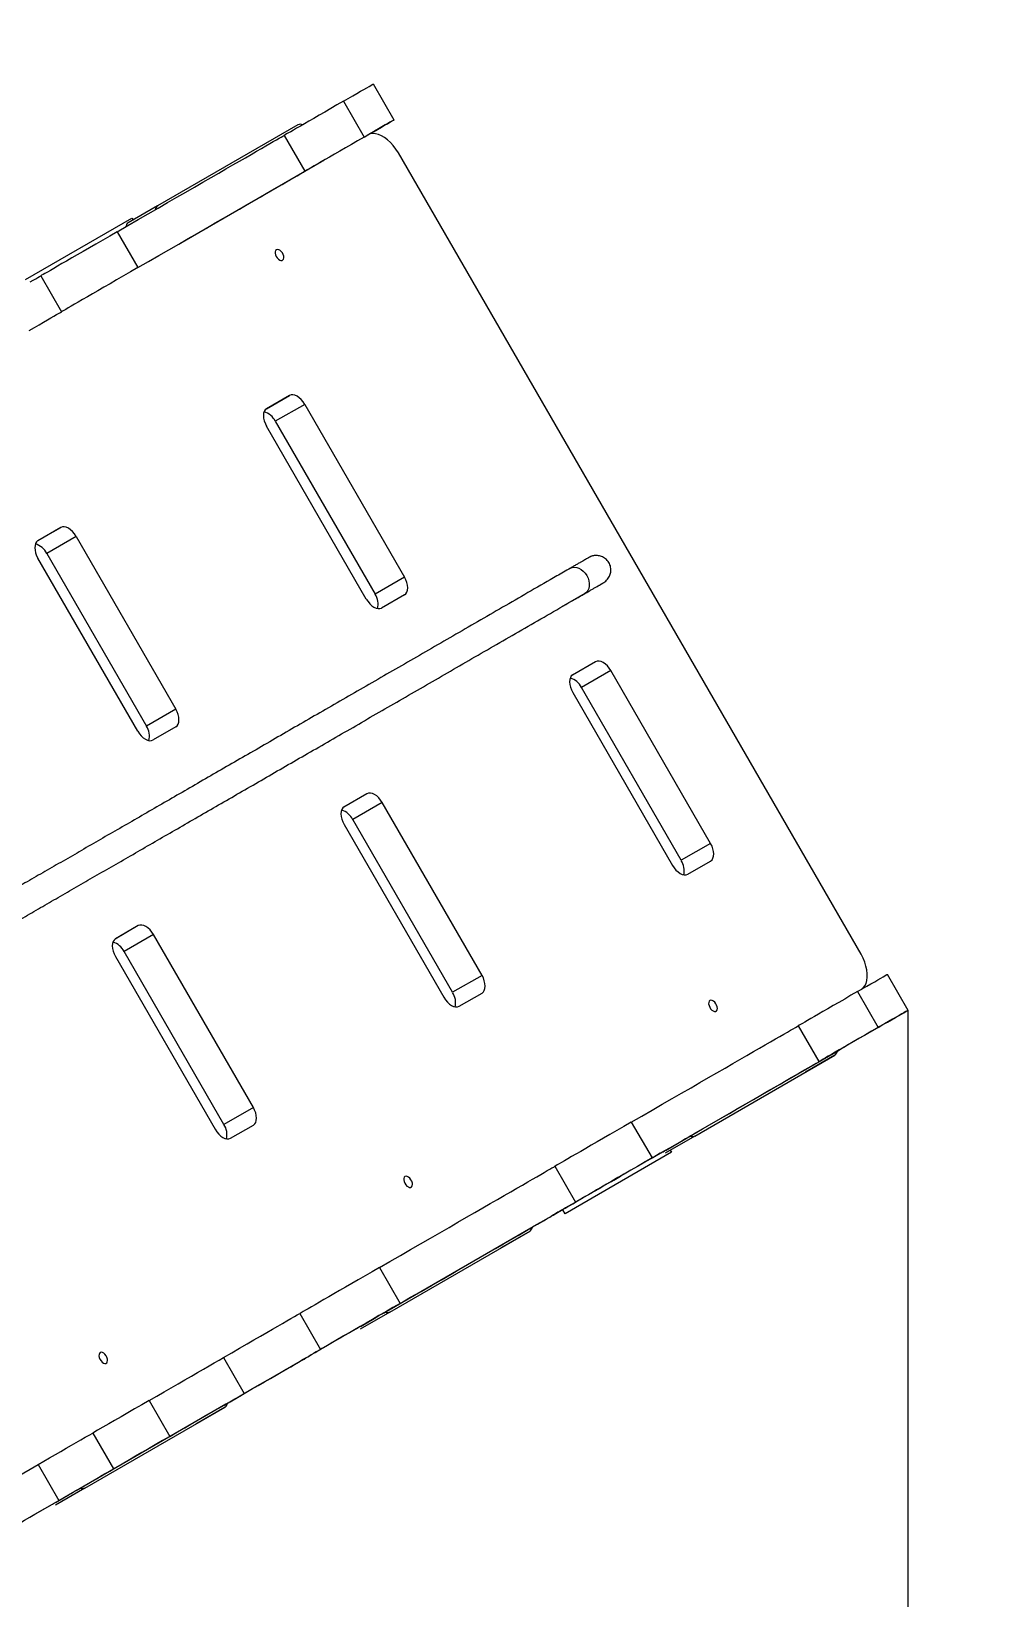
# Model space of a CAD drawing. Header units: millimetres. Extents: x -6089 to 4469, y -5168 to 4598.
# Drawn here: x 1966 to 2588, y -1510 to -489 of the extents above; entities that cross this region are included whole.
import ezdxf

# ---------------------------------------------------------------- set-up
doc = ezdxf.new("R2010")
doc.units = ezdxf.units.MM
doc.layers.add('DIKOM_РАЗМЕР_ЗОНА', color=7, linetype='Continuous')
doc.layers.add('DIKOM_РАЗМЕР_ОБЪЕКТА', color=7, linetype='Continuous')
doc.styles.add('style1', font='arial.ttf', dxfattribs={"width": 0.8})
doc.dimstyles.new('1-50', dxfattribs={"dimtxt": 300, "dimasz": 200, "dimexe": 100, "dimexo": 0, "dimgap": 100, "dimtad": 1, "dimdec": 0, "dimtxsty": 'style1', "dimcen": 0, "dimclrd": 7, "dimclre": 7, "dimadec": 1, "dimazin": 2, "dimtfac": 1, "dimtdec": 0, "dimtmove": 1, "dimatfit": 3, "dimfxl": 0, "dimlwd": 25, "dimlwe": 18, "dimarcsym": 0})

# ---------------------------------------------------------------- blocks, each defined once
blk = doc.blocks.new('*D15')
at = {"layer": 'Defpoints', "color": 0, "transparency": 16777216}
for p in [(-2705.3, 275), (2537.3, -1127), (2537.3, -3223.6)]:
    blk.add_point(p, dxfattribs=at)
at = {"layer": 'DIKOM_РАЗМЕР_ОБЪЕКТА', "color": 7, "lineweight": 18, "transparency": 16777216}
for p, q in [((-2705.3, 275), (-2705.3, -3323.6)), ((2537.3, -1127), (2537.3, -3323.6))]:
    blk.add_line(p, q, dxfattribs=at)
at = {"layer": 'DIKOM_РАЗМЕР_ОБЪЕКТА', "color": 7, "lineweight": 25, "transparency": 16777216}
blk.add_line((-2505.3, -3223.6), (2337.3, -3223.6), dxfattribs=at)
at = {"layer": 'DIKOM_РАЗМЕР_ОБЪЕКТА', "color": 7, "transparency": 16777216}
for points in [[(-2505.3, -3190.3), (-2505.3, -3257), (-2705.3, -3223.6)], [(2337.3, -3190.3), (2337.3, -3257), (2537.3, -3223.6)]]:
    blk.add_solid(points, dxfattribs=at)
at = {"layer": 'DIKOM_РАЗМЕР_ОБЪЕКТА', "color": 0, "transparency": 16777216, "insert": (-84, -2970.3), "char_height": 300, "attachment_point": 5, "style": 'style1'}
blk.add_mtext('5300', dxfattribs=at)
blk = doc.blocks.new('*D14')
at = {"layer": 'Defpoints', "color": 0, "transparency": 16777216}
for p in [(-4705.3, 3.5), (4469.2, -1748.6), (4469.2, -5067.5)]:
    blk.add_point(p, dxfattribs=at)
at = {"layer": 'DIKOM_РАЗМЕР_ЗОНА', "color": 7, "lineweight": 18, "transparency": 16777216}
for p, q in [((-4705.3, 3.5), (-4705.3, -5167.5)), ((4469.2, -1748.6), (4469.2, -5167.5))]:
    blk.add_line(p, q, dxfattribs=at)
at = {"layer": 'DIKOM_РАЗМЕР_ЗОНА', "color": 7, "lineweight": 25, "transparency": 16777216}
blk.add_line((-4505.3, -5067.5), (4269.2, -5067.5), dxfattribs=at)
at = {"layer": 'DIKOM_РАЗМЕР_ЗОНА', "color": 7, "transparency": 16777216}
for points in [[(-4505.3, -5034.2), (-4505.3, -5100.8), (-4705.3, -5067.5)], [(4269.2, -5034.2), (4269.2, -5100.8), (4469.2, -5067.5)]]:
    blk.add_solid(points, dxfattribs=at)
at = {"layer": 'DIKOM_РАЗМЕР_ЗОНА', "color": 0, "transparency": 16777216, "insert": (-118.1, -4814.3), "char_height": 300, "attachment_point": 5, "style": 'style1'}
blk.add_mtext('9200', dxfattribs=at)

msp = doc.modelspace()

# ---------------------------------------------------------------- linework, layer by layer
at = {"color": 7, "linetype": 'Continuous', "lineweight": 15}
for p, q in [((2188.8, -523.3), (2202.3, -546.7)), ((2169.4, -534.5), (2182.9, -557.9)), ((2139.7, -549.9), (2048.3, -602.7)), ((2202.3, -546.7), (2202.3, -546.7)), ((2130.8, -556.8), (2144.3, -580.2)), ((2506.7, -1090.4), (2205.2, -568.1)), ((2062.8, -627.2), (2155.2, -573.9)), ((1962.3, -650.7), (2031.6, -610.7)), ((2048.3, -602.7), (2029.1, -613.8)), ((2031.6, -610.7), (2032.3, -611.9)), ((2022, -619.6), (2035.5, -643)), ((1972.1, -648.4), (1985.6, -671.8)), ((2119.3, -734.9), (2134.2, -726.3)), ((2144.2, -732.1), (2125, -743.1)), ((2144.2, -732.1), (2209.2, -844.7)), ((2125, -743.1), (2190, -855.7)), ((2184.3, -859), (2119.3, -746.4)), ((1970.3, -820.9), (1985.2, -812.3)), ((1995.2, -818.1), (1976, -829.2)), ((1995.2, -818.1), (2060.2, -930.7)), ((2035.3, -945), (1970.3, -832.4)), ((1976, -829.2), (2041, -941.7)), ((2209.2, -844.7), (2190, -855.7)), ((2209.2, -856.2), (2194.3, -864.8)), ((2311.6, -864.1), (2328.5, -854.3)), ((2333.7, -899.8), (2318.8, -908.4)), ((2343.7, -905.6), (2324.5, -916.6)), ((2408.7, -1018.2), (2343.7, -905.6)), ((2389.5, -1029.2), (2324.5, -916.6)), ((2318.9, -919.9), (2383.9, -1032.5)), ((2060.2, -930.7), (2041, -941.7)), ((2060.2, -942.2), (2045.3, -950.8)), ((2184.7, -985.8), (2169.8, -994.4)), ((2194.7, -991.6), (2175.5, -1002.7)), ((2259.7, -1104.2), (2194.7, -991.6)), ((2169.8, -1005.9), (2234.8, -1118.5)), ((2240.5, -1115.2), (2175.5, -1002.7)), ((2408.7, -1018.2), (2389.5, -1029.2)), ((2393.8, -1038.3), (2408.7, -1029.7)), ((2035.7, -1071.8), (2020.8, -1080.4)), ((2045.7, -1077.6), (2026.5, -1088.7)), ((2110.7, -1190.2), (2045.7, -1077.6)), ((2020.8, -1092), (2085.8, -1204.5)), ((2091.5, -1201.3), (2026.5, -1088.7)), ((2259.7, -1104.2), (2240.5, -1115.2)), ((2523.8, -1103.5), (2537.3, -1126.9)), ((2244.8, -1124.3), (2259.7, -1115.7)), ((2504.4, -1114.8), (2517.9, -1138.1)), ((2537.3, -1126.9), (2537.3, -1126.9)), ((2465.8, -1137), (2479.3, -1160.4)), ((2491.3, -1153.5), (2494, -1151.9)), ((2397.8, -1207.5), (2490.2, -1154.2)), ((2398.3, -1208.9), (2489.7, -1156.2)), ((2489.7, -1156.2), (2470.5, -1167.2)), ((2110.7, -1190.2), (2091.5, -1201.3)), ((2095.8, -1210.3), (2110.7, -1201.7)), ((2357, -1199.8), (2370.5, -1223.2)), ((2398.3, -1208.9), (2379.1, -1220)), ((2379.6, -1218), (2388.1, -1213.1)), ((2383.1, -1219.5), (2313.8, -1259.5)), ((2383.1, -1219.5), (2313.8, -1259.5)), ((2382.3, -1218.2), (2383.1, -1219.5)), ((2383.1, -1219.5), (2383.1, -1219.5)), ((2307.1, -1228.6), (2320.6, -1252)), ((2313.8, -1259.5), (2312.3, -1256.9)), ((2313.8, -1259.5), (2312.3, -1256.9)), ((2313.8, -1259.5), (2313.8, -1259.5)), ((2199.1, -1322.2), (2291.5, -1268.8)), ((2199.6, -1323.6), (2291, -1270.9)), ((2291, -1270.9), (2271.8, -1281.9)), ((2192.8, -1294.6), (2206.3, -1318)), ((2141, -1324.5), (2154.5, -1347.9)), ((2199.6, -1323.6), (2180.4, -1334.7)), ((2180.9, -1332.7), (2189.4, -1327.7)), ((2091.2, -1353.2), (2104.7, -1376.6)), ((2000.4, -1436.9), (2092.8, -1383.5)), ((2000.9, -1438.3), (2092.3, -1385.5)), ((2042.8, -1381.2), (2056.3, -1404.6)), ((2092.3, -1385.5), (2073.1, -1396.6)), ((2006, -1402.5), (2019.5, -1425.8)), ((1934.9, -1443.5), (1970.4, -1423)), ((1970.4, -1423), (1983.9, -1446.4)), ((2000.9, -1438.3), (1981.7, -1449.4)), ((1948.4, -1466.8), (1983.9, -1446.4)), ((1982.2, -1447.4), (1990.7, -1442.4))]:
    msp.add_line(p, q, dxfattribs=at)
at = {"color": 8, "linetype": 'Continuous', "lineweight": 15}
for p, q in [((2134.2, -726.3), (2119.2, -735)), ((1985.2, -812.3), (1970.2, -821)), ((2333.7, -899.8), (2318.7, -908.5)), ((2184.7, -985.8), (2169.7, -994.5)), ((2035.7, -1071.8), (2020.7, -1080.5))]:
    msp.add_line(p, q, dxfattribs=at)
at = {"color": 7, "linetype": 'Continuous', "lineweight": 15, "flags": 128}
for points in [[(2169.4, -534.5), (2172.5, -532.7), (2175.5, -531), (2178.1, -529.5), (2180.6, -528.1), (2182.7, -526.8), (2184.6, -525.8), (2186.1, -524.9), (2187.3, -524.2), (2188.1, -523.7), (2188.7, -523.4), (2188.8, -523.3)], [(2169.4, -534.5), (2165.1, -537), (2161.1, -539.3), (2157.2, -541.6), (2153.5, -543.7), (2150.1, -545.7), (2146.9, -547.5), (2144, -549.2), (2141.3, -550.7), (2138.9, -552.1), (2136.8, -553.3), (2135, -554.4), (2133.5, -555.2), (2132.3, -555.9), (2131.4, -556.5), (2130.8, -556.8)], [(2182.9, -557.9), (2186, -556.1), (2189, -554.4), (2191.6, -552.9), (2194.1, -551.5), (2196.2, -550.2), (2198.1, -549.2), (2199.6, -548.3), (2200.8, -547.6), (2201.6, -547.1), (2202.2, -546.8), (2202.3, -546.7)], [(2202.3, -546.7), (2202.2, -546.8), (2201.7, -547.1), (2200.9, -547.5), (2199.7, -548.2), (2198.3, -549), (2196.5, -550), (2194.5, -551.2), (2192.2, -552.5), (2189.7, -554), (2186.9, -555.6), (2185.3, -556.5)], [(2022, -619.6), (2028.9, -615.6), (2035.6, -611.7), (2042.2, -607.9), (2048.6, -604.2), (2054.8, -600.6), (2060.9, -597.1), (2066.7, -593.8), (2072.4, -590.5), (2077.8, -587.4), (2083.1, -584.3), (2088.1, -581.5), (2092.8, -578.7), (2097.3, -576.1), (2101.6, -573.7), (2105.6, -571.4), (2109.3, -569.2), (2112.7, -567.2), (2115.9, -565.4), (2118.8, -563.7), (2121.4, -562.2), (2123.7, -560.9), (2125.7, -559.7), (2127.5, -558.7), (2128.9, -557.9), (2130, -557.3), (2130.8, -556.8)], [(2182.9, -557.9), (2178.6, -560.4), (2174.6, -562.7), (2170.7, -565), (2167, -567.1), (2163.6, -569), (2160.4, -570.9), (2157.5, -572.6), (2154.8, -574.1), (2152.4, -575.5), (2150.3, -576.7), (2148.5, -577.7), (2147, -578.6), (2145.8, -579.3), (2144.9, -579.8), (2144.3, -580.2)], [(2205.2, -568.1), (2203.6, -565.7), (2201.9, -563.5), (2200.1, -561.5), (2198.2, -559.7), (2196.2, -558.2), (2194.2, -557), (2192.2, -556.2), (2190.3, -555.7), (2188.4, -555.6), (2186.7, -555.9), (2185.2, -556.6)], [(2035.5, -643), (2042.4, -639), (2049.1, -635.1), (2055.7, -631.3), (2062.1, -627.6), (2068.3, -624), (2074.4, -620.5), (2080.2, -617.2), (2085.9, -613.9), (2091.3, -610.7), (2096.6, -607.7), (2101.6, -604.9), (2106.3, -602.1), (2110.8, -599.5), (2115.1, -597.1), (2119.1, -594.7), (2122.8, -592.6), (2126.2, -590.6), (2129.4, -588.8), (2132.3, -587.1), (2134.9, -585.6), (2137.2, -584.3), (2139.2, -583.1), (2141, -582.1), (2142.4, -581.3), (2143.5, -580.7), (2144.3, -580.2)], [(2155.2, -573.9), (2155.8, -573.5), (2156.2, -573.3), (2156.4, -573.2), (2156.4, -573.2)], [(2022, -619.6), (2017.2, -622.4), (2012.6, -625), (2008.1, -627.6), (2003.8, -630.1), (1999.8, -632.4), (1995.9, -634.6), (1992.3, -636.7), (1989, -638.7), (1985.9, -640.4), (1983.1, -642), (1980.6, -643.5), (1978.4, -644.8), (1976.5, -645.9), (1974.9, -646.8), (1973.7, -647.5), (1972.7, -648), (1972.1, -648.4)], [(2125.7, -631.3), (2125.2, -631.8), (2125, -632.6), (2124.9, -633.5), (2125.2, -634.6), (2125.6, -635.7), (2126.2, -636.7), (2127, -637.5), (2127.9, -638.1), (2128.7, -638.4), (2129.4, -638.4), (2130, -638), (2130.4, -637.4), (2130.6, -636.5), (2130.5, -635.5), (2130.1, -634.4), (2129.6, -633.4), (2128.9, -632.4), (2128, -631.7), (2127.2, -631.3), (2126.4, -631.1), (2125.7, -631.3)], [(2035.5, -643), (2030.7, -645.7), (2026.1, -648.4), (2021.6, -651), (2017.3, -653.5), (2013.3, -655.8), (2009.4, -658), (2005.8, -660.1), (2002.5, -662), (1999.4, -663.8), (1996.6, -665.4), (1994.1, -666.9), (1991.9, -668.1), (1990, -669.2), (1988.4, -670.2), (1987.2, -670.9), (1986.2, -671.4), (1985.6, -671.8)], [(1965.3, -652.3), (1967.2, -651.2), (1968.9, -650.2), (1970.3, -649.4), (1971.4, -648.8), (1972.1, -648.4)], [(1964.6, -683.9), (1968, -682), (1971.1, -680.2), (1973.9, -678.5), (1976.5, -677), (1978.8, -675.7), (1980.7, -674.6), (1982.4, -673.6), (1983.8, -672.8), (1984.9, -672.2), (1985.6, -671.8)], [(2119.3, -734.9), (2118.4, -735.6), (2117.8, -736.7), (2117.4, -737.9), (2117.3, -739.5), (2117.4, -741.1), (2117.8, -742.9), (2118.5, -744.7), (2119.3, -746.4)], [(2144.2, -732.1), (2143.1, -730.5), (2141.9, -729), (2140.6, -727.8), (2139.2, -726.8), (2137.8, -726.2), (2136.5, -725.9), (2135.3, -725.9), (2134.2, -726.3)], [(1995.2, -818.1), (1994.1, -816.5), (1992.9, -815), (1991.5, -813.8), (1990.2, -812.8), (1988.8, -812.2), (1987.5, -811.9), (1986.3, -811.9), (1985.2, -812.3)], [(1970.3, -820.9), (1969.4, -821.6), (1968.8, -822.7), (1968.4, -824), (1968.2, -825.5), (1968.4, -827.1), (1968.8, -828.9), (1969.4, -830.7), (1970.3, -832.4)], [(2209.2, -856.2), (2210.1, -855.5), (2210.7, -854.4), (2211.1, -853.1), (2211.3, -851.6), (2211.1, -850), (2210.7, -848.2), (2210.1, -846.4), (2209.2, -844.7)], [(2184.3, -859), (2185.4, -860.6), (2186.6, -862.1), (2188, -863.3), (2189.3, -864.3), (2190.7, -864.9), (2192, -865.2), (2193.2, -865.2), (2194.3, -864.8)], [(2318.8, -908.4), (2317.9, -909.1), (2317.3, -910.2), (2316.9, -911.4), (2316.8, -913), (2316.9, -914.6), (2317.3, -916.4), (2318, -918.2), (2318.9, -919.9)], [(2343.7, -905.6), (2342.6, -904), (2341.4, -902.5), (2340.1, -901.3), (2338.7, -900.3), (2337.3, -899.7), (2336, -899.4), (2334.8, -899.4), (2333.7, -899.8)], [(2060.2, -942.2), (2061.1, -941.5), (2061.7, -940.5), (2062.1, -939.2), (2062.2, -937.7), (2062.1, -936), (2061.7, -934.2), (2061, -932.4), (2060.2, -930.7)], [(2035.3, -945), (2036.4, -946.7), (2037.6, -948.1), (2038.9, -949.4), (2040.3, -950.3), (2041.7, -951), (2043, -951.3), (2044.2, -951.2), (2045.3, -950.8)], [(2194.7, -991.6), (2193.6, -990), (2192.4, -988.5), (2191.1, -987.3), (2189.7, -986.3), (2188.3, -985.7), (2187, -985.4), (2185.8, -985.4), (2184.7, -985.8)], [(2169.8, -994.4), (2168.9, -995.1), (2168.3, -996.2), (2167.9, -997.5), (2167.8, -999), (2167.9, -1000.6), (2168.3, -1002.4), (2169, -1004.2), (2169.8, -1005.9)], [(2408.7, -1029.7), (2409.6, -1029), (2410.2, -1027.9), (2410.6, -1026.6), (2410.8, -1025.1), (2410.6, -1023.5), (2410.2, -1021.7), (2409.6, -1019.9), (2408.7, -1018.2)], [(2383.9, -1032.5), (2384.9, -1034.1), (2386.1, -1035.6), (2387.5, -1036.8), (2388.8, -1037.8), (2390.2, -1038.4), (2391.5, -1038.7), (2392.8, -1038.7), (2393.8, -1038.3)], [(2045.7, -1077.6), (2044.6, -1076), (2043.4, -1074.5), (2042, -1073.3), (2040.7, -1072.3), (2039.3, -1071.7), (2038, -1071.4), (2036.8, -1071.4), (2035.7, -1071.8)], [(2020.8, -1080.4), (2019.9, -1081.2), (2019.3, -1082.2), (2018.9, -1083.5), (2018.7, -1085), (2018.9, -1086.7), (2019.3, -1088.4), (2019.9, -1090.2), (2020.8, -1092)], [(2506.7, -1113.4), (2508, -1112.4), (2509.1, -1111.1), (2510, -1109.5), (2510.5, -1107.6), (2510.8, -1105.4), (2510.8, -1103.1), (2510.5, -1100.6), (2509.9, -1098.1), (2509.1, -1095.5), (2508, -1092.9), (2506.7, -1090.4)], [(2259.7, -1115.7), (2260.6, -1115), (2261.2, -1114), (2261.6, -1112.7), (2261.8, -1111.2), (2261.6, -1109.5), (2261.2, -1107.7), (2260.6, -1105.9), (2259.7, -1104.2)], [(2504.4, -1114.8), (2507.5, -1112.9), (2510.5, -1111.3), (2513.1, -1109.7), (2515.6, -1108.3), (2517.7, -1107.1), (2519.6, -1106), (2521.1, -1105.1), (2522.3, -1104.4), (2523.1, -1103.9), (2523.7, -1103.6), (2523.8, -1103.5)], [(2234.8, -1118.5), (2235.9, -1120.2), (2237.1, -1121.6), (2238.5, -1122.9), (2239.8, -1123.8), (2241.2, -1124.5), (2242.5, -1124.8), (2243.7, -1124.7), (2244.8, -1124.3)], [(2408.2, -1120.6), (2407.7, -1121.1), (2407.5, -1121.9), (2407.4, -1122.8), (2407.7, -1123.9), (2408.1, -1125), (2408.7, -1126), (2409.5, -1126.8), (2410.4, -1127.4), (2411.2, -1127.7), (2411.9, -1127.7), (2412.5, -1127.3), (2412.9, -1126.7), (2413.1, -1125.8), (2413, -1124.8), (2412.6, -1123.7), (2412.1, -1122.7), (2411.4, -1121.7), (2410.5, -1121), (2409.7, -1120.6), (2408.9, -1120.4), (2408.2, -1120.6)], [(2504.4, -1114.8), (2500.1, -1117.2), (2496.1, -1119.6), (2492.2, -1121.8), (2488.5, -1123.9), (2485.1, -1125.9), (2481.9, -1127.7), (2479, -1129.4), (2476.3, -1131), (2473.9, -1132.3), (2471.8, -1133.6), (2470, -1134.6), (2468.5, -1135.5), (2467.3, -1136.2), (2466.4, -1136.7), (2465.8, -1137)], [(2537.3, -1126.9), (2537.2, -1127), (2536.7, -1127.3), (2535.9, -1127.8), (2534.7, -1128.4), (2533.3, -1129.3), (2531.5, -1130.3), (2529.5, -1131.4), (2527.2, -1132.8), (2524.7, -1134.2), (2521.9, -1135.8), (2518.9, -1137.6), (2515.7, -1139.4), (2512.3, -1141.4), (2508.9, -1143.4), (2505.3, -1145.4), (2501.6, -1147.6), (2497.8, -1149.7), (2494, -1151.9)], [(2517.9, -1138.1), (2521, -1136.3), (2524, -1134.6), (2526.6, -1133.1), (2529.1, -1131.7), (2531.2, -1130.5), (2533.1, -1129.4), (2534.6, -1128.5), (2535.8, -1127.8), (2536.6, -1127.3), (2537.2, -1127), (2537.3, -1126.9)], [(2357, -1199.8), (2363.9, -1195.9), (2370.6, -1192), (2377.2, -1188.2), (2383.6, -1184.5), (2389.8, -1180.9), (2395.9, -1177.4), (2401.7, -1174), (2407.4, -1170.7), (2412.8, -1167.6), (2418.1, -1164.6), (2423.1, -1161.7), (2427.8, -1159), (2432.3, -1156.4), (2436.6, -1153.9), (2440.6, -1151.6), (2444.3, -1149.4), (2447.7, -1147.5), (2450.9, -1145.6), (2453.8, -1144), (2456.4, -1142.4), (2458.7, -1141.1), (2460.7, -1140), (2462.5, -1139), (2463.9, -1138.1), (2465, -1137.5), (2465.8, -1137)], [(2517.9, -1138.1), (2513.6, -1140.6), (2509.6, -1143), (2505.7, -1145.2), (2502, -1147.3), (2498.6, -1149.3), (2495.4, -1151.1), (2492.5, -1152.8), (2489.8, -1154.3), (2487.4, -1155.7), (2485.3, -1156.9), (2483.5, -1158), (2482, -1158.9), (2480.8, -1159.6), (2479.9, -1160.1), (2479.3, -1160.4)], [(2370.5, -1223.2), (2377.4, -1219.2), (2384.1, -1215.4), (2390.7, -1211.6), (2397.1, -1207.9), (2403.3, -1204.3), (2409.4, -1200.8), (2415.2, -1197.4), (2420.9, -1194.1), (2426.3, -1191), (2431.6, -1188), (2436.6, -1185.1), (2441.3, -1182.3), (2445.8, -1179.7), (2450.1, -1177.3), (2454.1, -1175), (2457.8, -1172.8), (2461.2, -1170.8), (2464.4, -1169), (2467.3, -1167.3), (2469.9, -1165.8), (2472.2, -1164.5), (2474.2, -1163.3), (2476, -1162.3), (2477.4, -1161.5), (2478.5, -1160.9), (2479.3, -1160.4)], [(2490.2, -1154.2), (2490.8, -1153.8), (2491.2, -1153.5), (2491.4, -1153.4), (2491.3, -1153.5), (2491.3, -1153.5)], [(2110.7, -1201.7), (2111.6, -1201), (2112.2, -1200), (2112.6, -1198.7), (2112.7, -1197.2), (2112.6, -1195.5), (2112.2, -1193.7), (2111.5, -1192), (2110.7, -1190.2)], [(2357, -1199.8), (2352.2, -1202.6), (2347.6, -1205.3), (2343.1, -1207.8), (2338.8, -1210.3), (2334.8, -1212.7), (2330.9, -1214.9), (2327.3, -1217), (2324, -1218.9), (2320.9, -1220.7), (2318.1, -1222.3), (2315.6, -1223.7), (2313.4, -1225), (2311.5, -1226.1), (2309.9, -1227), (2308.7, -1227.7), (2307.7, -1228.3), (2307.1, -1228.6)], [(2085.8, -1204.5), (2086.9, -1206.2), (2088.1, -1207.6), (2089.4, -1208.9), (2090.8, -1209.8), (2092.2, -1210.5), (2093.5, -1210.8), (2094.7, -1210.7), (2095.8, -1210.3)], [(2388.1, -1213.1), (2389.3, -1212.4), (2390.6, -1211.6), (2391.9, -1210.8), (2393.3, -1210.1), (2394.6, -1209.3), (2395.8, -1208.6), (2396.9, -1208), (2397.8, -1207.5)], [(2376.1, -1220), (2375.9, -1220.1), (2371, -1223), (2366.1, -1225.8), (2361.4, -1228.5), (2356.7, -1231.2), (2352.2, -1233.8), (2347.9, -1236.3), (2343.7, -1238.7), (2339.8, -1241), (2336, -1243.2), (2332.4, -1245.2), (2329, -1247.2), (2325.9, -1249), (2323.1, -1250.6), (2320.4, -1252.1), (2318.1, -1253.5), (2316, -1254.7), (2314.2, -1255.7), (2312.7, -1256.6)], [(2370.5, -1223.2), (2365.7, -1226), (2361.1, -1228.7), (2356.6, -1231.2), (2352.3, -1233.7), (2348.3, -1236), (2344.4, -1238.3), (2340.8, -1240.3), (2337.5, -1242.3), (2334.4, -1244), (2331.6, -1245.7), (2329.1, -1247.1), (2326.9, -1248.4), (2325, -1249.5), (2323.4, -1250.4), (2322.2, -1251.1), (2321.2, -1251.7), (2320.6, -1252)], [(2376.7, -1219.7), (2376.8, -1219.6), (2377.1, -1219.4), (2377.7, -1219.1), (2378.6, -1218.6), (2379.6, -1218)], [(2192.8, -1294.6), (2199.7, -1290.6), (2206.5, -1286.7), (2213.2, -1282.8), (2219.7, -1279.1), (2226.1, -1275.4), (2232.2, -1271.9), (2238.2, -1268.4), (2244, -1265), (2249.6, -1261.8), (2255, -1258.7), (2260.2, -1255.7), (2265.1, -1252.9), (2269.8, -1250.2), (2274.2, -1247.6), (2278.4, -1245.2), (2282.4, -1242.9), (2286.1, -1240.8), (2289.5, -1238.8), (2292.6, -1237), (2295.4, -1235.4), (2298, -1233.9), (2300.3, -1232.6), (2302.2, -1231.4), (2303.9, -1230.5), (2305.3, -1229.7), (2306.4, -1229.1), (2307.1, -1228.6)], [(2343.4, -1238.9), (2343.6, -1238.8), (2344, -1238.5), (2344.7, -1238.1), (2345.6, -1237.6), (2346.6, -1237), (2347.7, -1236.4), (2348.6, -1235.9), (2349.4, -1235.4), (2350, -1235.1), (2350.3, -1234.9), (2350.3, -1234.9), (2350, -1235.1), (2349.4, -1235.4), (2348.6, -1235.9), (2347.7, -1236.4), (2346.6, -1237), (2345.6, -1237.6), (2344.7, -1238.1), (2344, -1238.5), (2343.6, -1238.8), (2343.4, -1238.9)], [(2343.4, -1238.9), (2343.6, -1238.8), (2344, -1238.5), (2344.7, -1238.1), (2345.6, -1237.6), (2346.6, -1237), (2347.7, -1236.4), (2348.6, -1235.9), (2349.4, -1235.4), (2350, -1235.1), (2350.3, -1234.9), (2350.3, -1234.9), (2350, -1235.1), (2349.4, -1235.4), (2348.6, -1235.9), (2347.7, -1236.4), (2346.6, -1237), (2345.6, -1237.6), (2344.7, -1238.1), (2344, -1238.5), (2343.6, -1238.8), (2343.4, -1238.9)], [(2209.5, -1235.3), (2209, -1235.8), (2208.8, -1236.6), (2208.7, -1237.5), (2209, -1238.6), (2209.4, -1239.7), (2210.1, -1240.7), (2210.8, -1241.5), (2211.7, -1242.1), (2212.5, -1242.4), (2213.2, -1242.4), (2213.8, -1242), (2214.2, -1241.4), (2214.4, -1240.5), (2214.3, -1239.5), (2213.9, -1238.4), (2213.4, -1237.4), (2212.7, -1236.4), (2211.8, -1235.7), (2211, -1235.3), (2210.2, -1235.1), (2209.5, -1235.3)], [(2206.3, -1318), (2213.2, -1314), (2220, -1310.1), (2226.7, -1306.2), (2233.2, -1302.5), (2239.6, -1298.8), (2245.7, -1295.2), (2251.7, -1291.8), (2257.5, -1288.4), (2263.1, -1285.2), (2268.5, -1282.1), (2273.7, -1279.1), (2278.6, -1276.3), (2283.3, -1273.6), (2287.7, -1271), (2291.9, -1268.6), (2295.9, -1266.3), (2299.6, -1264.2), (2303, -1262.2), (2306.1, -1260.4), (2308.9, -1258.8), (2311.5, -1257.3), (2313.8, -1256), (2315.7, -1254.8), (2317.4, -1253.9), (2318.8, -1253.1), (2319.9, -1252.4), (2320.6, -1252)], [(2292.6, -1268.2), (2292.7, -1268.1), (2295.3, -1266.6), (2297.7, -1265.3), (2299.7, -1264.1), (2301.4, -1263.1), (2302.9, -1262.3), (2303.9, -1261.7), (2304.7, -1261.2)], [(2312.7, -1256.6), (2311.5, -1257.3), (2310.3, -1258), (2309.2, -1258.6), (2308.2, -1259.2), (2307.2, -1259.8), (2306.3, -1260.3), (2305.5, -1260.8), (2304.7, -1261.2)], [(2291.5, -1268.8), (2292.1, -1268.5), (2292.6, -1268.2), (2292.7, -1268.1), (2292.6, -1268.2), (2292.6, -1268.2)], [(2192.8, -1294.6), (2188.1, -1297.4), (2183.5, -1300), (2179, -1302.6), (2174.8, -1305), (2170.7, -1307.4), (2166.8, -1309.6), (2163.2, -1311.7), (2159.8, -1313.7), (2156.6, -1315.5), (2153.7, -1317.2), (2151, -1318.8), (2148.6, -1320.1), (2146.5, -1321.4), (2144.7, -1322.4), (2143.1, -1323.3), (2141.9, -1324), (2141, -1324.5)], [(2091.2, -1353.2), (2096.6, -1350.1), (2101.7, -1347.2), (2106.6, -1344.4), (2111.1, -1341.8), (2115.4, -1339.3), (2119.4, -1337), (2123.2, -1334.8), (2126.6, -1332.8), (2129.7, -1331), (2132.6, -1329.4), (2135.1, -1327.9), (2137.4, -1326.6), (2139.3, -1325.5), (2141, -1324.5)], [(2206.3, -1318), (2201.6, -1320.7), (2197, -1323.4), (2192.5, -1325.9), (2188.3, -1328.4), (2184.2, -1330.8), (2180.3, -1333), (2176.7, -1335.1), (2173.3, -1337.1), (2170.1, -1338.9), (2167.2, -1340.6), (2164.5, -1342.1), (2162.1, -1343.5), (2160, -1344.7), (2158.2, -1345.8), (2156.6, -1346.7), (2155.4, -1347.4), (2154.5, -1347.9)], [(2189.4, -1327.7), (2190.6, -1327.1), (2191.9, -1326.3), (2193.2, -1325.5), (2194.6, -1324.8), (2195.9, -1324), (2197.1, -1323.3), (2198.2, -1322.7), (2199.1, -1322.2)], [(2177.4, -1334.7), (2173.2, -1337.2), (2169.2, -1339.4), (2165.6, -1341.5), (2162.2, -1343.5), (2159.1, -1345.3), (2156.3, -1346.9), (2153.9, -1348.3), (2151.7, -1349.6), (2149.8, -1350.6), (2148.3, -1351.5), (2147, -1352.3)], [(2178, -1334.4), (2178.1, -1334.3), (2178.4, -1334.1), (2179, -1333.7), (2179.9, -1333.3), (2180.9, -1332.7)], [(2010.8, -1350), (2010.4, -1350.5), (2010.1, -1351.2), (2010, -1352.2), (2010.3, -1353.3), (2010.7, -1354.3), (2011.4, -1355.4), (2012.1, -1356.2), (2013, -1356.8), (2013.8, -1357.1), (2014.5, -1357.1), (2015.1, -1356.7), (2015.5, -1356.1), (2015.7, -1355.2), (2015.6, -1354.2), (2015.2, -1353.1), (2014.7, -1352.1), (2014, -1351.1), (2013.2, -1350.4), (2012.3, -1350), (2011.5, -1349.8), (2010.8, -1350)], [(2042.8, -1381.2), (2047.7, -1378.4), (2052.5, -1375.6), (2057.2, -1372.9), (2061.7, -1370.3), (2066.1, -1367.8), (2070.3, -1365.3), (2074.3, -1363), (2078.2, -1360.8), (2081.8, -1358.7), (2085.2, -1356.7), (2088.3, -1354.9), (2091.2, -1353.2)], [(2093.9, -1382.9), (2095.5, -1382), (2100.3, -1379.2), (2104.9, -1376.5), (2109.5, -1373.9), (2113.8, -1371.4), (2117.9, -1369.1), (2121.8, -1366.8), (2125.5, -1364.7), (2128.9, -1362.7), (2132.1, -1360.9), (2135, -1359.2), (2137.6, -1357.7), (2140, -1356.3), (2142, -1355.1), (2143.7, -1354.2), (2145.1, -1353.3), (2146.2, -1352.7), (2147, -1352.3)], [(2104.7, -1376.6), (2110.1, -1373.5), (2115.2, -1370.6), (2120.1, -1367.8), (2124.6, -1365.1), (2128.9, -1362.7), (2132.9, -1360.4), (2136.7, -1358.2), (2140.1, -1356.2), (2143.2, -1354.4), (2146.1, -1352.8), (2148.6, -1351.3), (2150.9, -1350), (2152.8, -1348.9), (2154.5, -1347.9)], [(2056.3, -1404.6), (2061.2, -1401.7), (2066, -1399), (2070.7, -1396.3), (2075.2, -1393.7), (2079.6, -1391.1), (2083.8, -1388.7), (2087.8, -1386.4), (2091.7, -1384.2), (2095.3, -1382.1), (2098.7, -1380.1), (2101.8, -1378.3), (2104.7, -1376.6)], [(2042.8, -1381.2), (2038, -1384), (2033.3, -1386.7), (2028.8, -1389.3), (2024.5, -1391.8), (2020.3, -1394.2), (2016.4, -1396.5), (2012.7, -1398.6), (2009.2, -1400.6), (2006, -1402.5)], [(2092.8, -1383.5), (2093.4, -1383.2), (2093.9, -1382.9), (2094, -1382.8), (2093.9, -1382.9), (2093.9, -1382.9)], [(1970.4, -1423), (1974.2, -1420.8), (1977.9, -1418.6), (1981.7, -1416.5), (1985.3, -1414.4), (1988.8, -1412.4), (1992.1, -1410.4), (1995.3, -1408.6), (1998.3, -1406.9), (2001.1, -1405.2), (2003.7, -1403.8), (2006, -1402.5)], [(2056.3, -1404.6), (2051.5, -1407.4), (2046.8, -1410.1), (2042.3, -1412.7), (2038, -1415.2), (2033.8, -1417.6), (2029.9, -1419.8), (2026.2, -1422), (2022.7, -1424), (2019.5, -1425.8)], [(1983.9, -1446.4), (1987.7, -1444.2), (1991.4, -1442), (1995.2, -1439.9), (1998.8, -1437.8), (2002.3, -1435.8), (2005.6, -1433.8), (2008.8, -1432), (2011.8, -1430.2), (2014.6, -1428.6), (2017.2, -1427.2), (2019.5, -1425.8)], [(1990.7, -1442.4), (1991.9, -1441.8), (1993.2, -1441), (1994.6, -1440.2), (1995.9, -1439.4), (1997.2, -1438.7), (1998.4, -1438), (1999.5, -1437.4), (2000.4, -1436.9)], [(1947.3, -1467.5), (1951, -1465.4), (1954.6, -1463.3), (1958.1, -1461.3), (1961.6, -1459.3), (1965, -1457.3), (1968.3, -1455.4), (1971.4, -1453.6), (1974.3, -1451.9), (1977.1, -1450.3), (1978.7, -1449.4)], [(1979.3, -1449.1), (1979.4, -1449), (1979.7, -1448.8), (1980.4, -1448.4), (1981.2, -1447.9), (1982.2, -1447.4)]]:
    msp.add_lwpolyline(points, dxfattribs=at)
at = {"color": 8, "linetype": 'Continuous', "lineweight": 15, "flags": 128}
msp.add_lwpolyline([(2317.3, -838.8), (2317.3, -838.8), (2318.5, -838.3), (2319.9, -838.2), (2321.4, -838.3), (2322.9, -838.8), (2324.3, -839.7), (2325.7, -840.8), (2326.9, -842.1), (2328, -843.6), (2328.8, -845.3), (2329.3, -847.1), (2329.6, -848.8), (2329.6, -850.5), (2329.3, -852), (2328.7, -853.4), (2327.9, -854.5), (2326.8, -855.3)], dxfattribs=at)
at = {"color": 7, "linetype": 'Continuous', "lineweight": 15}
for centre, radius, start, end in [((2141.3, -553.2), 3.66, 65.9164, 115.5072), ((2050.4, -605.7), 3.65, 124.4615, 173.9818), ((2031.2, -616.8), 3.65, 124.4568, 173.9543), ((2114.4, -748.3), 11.8, 26.0037, 73.9048), ((1965.4, -834.4), 11.8, 26.0024, 73.9052), ((2180.2, -862.4), 11.8, 346.1254, 33.9931), ((2313.9, -921.8), 11.8, 26.0021, 73.9055), ((2031.2, -948.4), 11.8, 346.123, 33.9941), ((2164.9, -1007.9), 11.8, 26.0032, 73.9053), ((2379.7, -1035.9), 11.8, 346.1221, 33.995), ((2015.9, -1093.9), 11.8, 26.002, 73.9056), ((2230.7, -1121.9), 11.8, 346.1235, 33.995), ((2487.6, -1153.1), 3.66, 304.4858, 354.0672), ((2081.7, -1207.9), 11.8, 346.1222, 33.9947), ((2396.7, -1205.6), 3.66, 245.9163, 295.5091), ((2288.9, -1267.8), 3.65, 304.4715, 354.0853), ((2198, -1320.3), 3.66, 245.9163, 295.5091), ((2090.2, -1382.5), 3.65, 304.4756, 354.0812), ((1999.3, -1435), 3.66, 245.9109, 295.5145)]:
    msp.add_arc(centre, radius, start, end, dxfattribs=at)
for points, knots in [([(2328.5, -854.3), (2328.9, -854.1), (2330, -853.4), (2331.7, -852.5), (2333.5, -851.4), (2335.1, -850.5), (2336.4, -849.8), (2337.4, -849.2), (2338.2, -848.7), (2338.7, -848.4), (2338.9, -848.3), (2338.9, -848.3), (2339, -848.2), (2339, -848.2), (2339.1, -848.2), (2339.4, -848), (2340, -847.6), (2341, -846.7), (2342, -845.5), (2342.8, -844.2), (2343.3, -842.8), (2343.6, -841.4), (2343.7, -839.8), (2343.6, -838.2), (2343.1, -836.6), (2342.4, -835.1), (2341.4, -833.8), (2340.2, -832.7), (2338.9, -831.8), (2337.6, -831.2), (2336.3, -830.8), (2335.1, -830.6), (2333.9, -830.5), (2332.8, -830.6), (2331.8, -830.8), (2331, -831.1), (2330.4, -831.3), (2329.9, -831.5), (2329.7, -831.7), (2329.6, -831.7), (2329.5, -831.8), (2329.5, -831.8), (2329.5, -831.8), (2329.4, -831.8), (2329.4, -831.9), (2329.2, -832), (2328.6, -832.3), (2327.8, -832.8), (2326.7, -833.4), (2325.4, -834.2), (2323.8, -835.1), (2322, -836.1), (2319.9, -837.3), (2318.3, -838.2), (2317.4, -838.8), (2317.3, -838.8)], [0, 0, 0, 0, 0.020277, 0.058834, 0.097398, 0.135964, 0.174531, 0.213102, 0.25168, 0.290277, 0.328964, 0.338936, 0.340972, 0.342192, 0.343131, 0.344734, 0.351471, 0.365843, 0.381848, 0.396707, 0.410082, 0.424642, 0.439875, 0.455488, 0.471307, 0.487225, 0.503925, 0.519611, 0.534414, 0.548417, 0.561639, 0.574065, 0.585636, 0.596254, 0.605779, 0.614018, 0.620733, 0.625635, 0.628295, 0.629247, 0.629963, 0.630878, 0.632538, 0.636873, 0.648288, 0.685312, 0.724668, 0.763329, 0.801922, 0.840497, 0.879067, 0.917633, 0.956198, 0.992737, 1, 1, 1, 1]), ([(2317.3, -838.8), (2314.3, -840.5), (2305.7, -845.5), (2291.7, -853.6), (2275.1, -863.2), (2258.8, -872.6), (2242.7, -881.9), (2226.8, -891.1), (2211.1, -900.2), (2195.6, -909.1), (2180.3, -917.9), (2165.2, -926.6), (2150.4, -935.2), (2135.7, -943.6), (2121.3, -952), (2107.1, -960.2), (2093.2, -968.2), (2079.4, -976.1), (2065.9, -984), (2052.6, -991.6), (2039.6, -999.2), (2026.7, -1006.6), (2014.1, -1013.8), (2001.8, -1021), (1989.7, -1028), (1977.8, -1034.8), (1966.1, -1041.5), (1954.7, -1048.1), (1943.6, -1054.6), (1932.6, -1060.9), (1922, -1067), (1911.5, -1073), (1901.4, -1078.9), (1891.4, -1084.6), (1881.8, -1090.2), (1872.3, -1095.7), (1863.2, -1101), (1854.3, -1106.1), (1845.6, -1111.1), (1837.2, -1116), (1829, -1120.7), (1821.1, -1125.2), (1813.5, -1129.6), (1806.1, -1133.9), (1799, -1138), (1792.2, -1141.9), (1785.6, -1145.7), (1779.3, -1149.4), (1773.2, -1152.9), (1767.4, -1156.2), (1761.9, -1159.4), (1756.6, -1162.4), (1751.6, -1165.3), (1746.9, -1168), (1742.6, -1170.5), (1740, -1172), (1738.8, -1172.8)], [0, 0, 0, 0, 0.009852, 0.02857, 0.047289, 0.066008, 0.084727, 0.103445, 0.122164, 0.140883, 0.159601, 0.17832, 0.197039, 0.215757, 0.234476, 0.253195, 0.271914, 0.290632, 0.309351, 0.32807, 0.346788, 0.365507, 0.384226, 0.402944, 0.421663, 0.440382, 0.459101, 0.477819, 0.496538, 0.515257, 0.533975, 0.552694, 0.571413, 0.590131, 0.60885, 0.627569, 0.646287, 0.665006, 0.683724, 0.702443, 0.721162, 0.73988, 0.758599, 0.777317, 0.796036, 0.814755, 0.833473, 0.852192, 0.87091, 0.889628, 0.908347, 0.927065, 0.945783, 0.964502, 0.98322, 1, 1, 1, 1]), ([(1737.9, -1195.2), (1738.1, -1195.1), (1739.3, -1194.4), (1741.8, -1193), (1745.5, -1190.8), (1749.6, -1188.5), (1753.9, -1186), (1758.4, -1183.3), (1763.3, -1180.6), (1768.4, -1177.6), (1773.7, -1174.5), (1779.4, -1171.3), (1785.3, -1167.8), (1791.5, -1164.3), (1797.9, -1160.6), (1804.6, -1156.7), (1811.6, -1152.7), (1818.8, -1148.5), (1826.3, -1144.2), (1834, -1139.7), (1842, -1135.1), (1850.3, -1130.3), (1858.8, -1125.4), (1867.6, -1120.4), (1876.6, -1115.2), (1885.9, -1109.8), (1895.4, -1104.3), (1905.2, -1098.6), (1915.2, -1092.8), (1925.5, -1086.9), (1936.1, -1080.8), (1946.8, -1074.6), (1957.9, -1068.3), (1969.1, -1061.7), (1980.6, -1055.1), (1992.4, -1048.3), (2004.4, -1041.4), (2016.6, -1034.4), (2029.1, -1027.2), (2041.7, -1019.8), (2054.7, -1012.4), (2067.8, -1004.8), (2081.2, -997), (2094.8, -989.2), (2108.7, -981.2), (2122.7, -973.1), (2137, -964.8), (2151.5, -956.5), (2166.3, -948), (2181.2, -939.3), (2196.4, -930.6), (2211.8, -921.7), (2227.3, -912.7), (2243.1, -903.6), (2259.1, -894.3), (2275.3, -885), (2291.8, -875.5), (2308.1, -866.1), (2319.8, -859.3), (2326, -855.8), (2326.8, -855.3)], [0, 0, 0, 0, 0.002045, 0.019837, 0.037629, 0.055421, 0.073213, 0.091004, 0.108795, 0.126587, 0.144378, 0.162169, 0.17996, 0.197751, 0.215542, 0.233333, 0.251124, 0.268915, 0.286705, 0.304496, 0.322287, 0.340078, 0.357869, 0.37566, 0.39345, 0.411241, 0.429032, 0.446823, 0.464613, 0.482404, 0.500195, 0.517986, 0.535777, 0.553567, 0.571358, 0.589149, 0.60694, 0.62473, 0.642521, 0.660312, 0.678102, 0.695893, 0.713684, 0.731475, 0.749265, 0.767056, 0.784847, 0.802638, 0.820428, 0.838219, 0.85601, 0.8738, 0.891591, 0.909382, 0.927173, 0.944963, 0.962754, 0.980545, 0.997399, 1, 1, 1, 1]), ([(2326.8, -855.3), (2327.2, -855.1), (2328.4, -854.4), (2330.2, -853.3), (2332.2, -852.2), (2333.9, -851.2), (2335.4, -850.3), (2336.7, -849.6), (2337.6, -849), (2338.4, -848.6), (2338.7, -848.4), (2338.9, -848.3), (2338.9, -848.3), (2338.9, -848.3)], [0, 0, 0, 0, 0.05614, 0.162885, 0.269647, 0.37641, 0.483167, 0.589918, 0.696654, 0.803356, 0.909937, 0.967072, 1, 1, 1, 1])]:
    msp.add_open_spline(points, degree=3, knots=knots, dxfattribs=at)

# ---------------------------------------------------------------- dimensions: what is measured, and where the dimension line sits
at = {"layer": 'DIKOM_РАЗМЕР_ЗОНА'}
dim = msp.add_linear_dim(base=(4469.2, -5067.5), p1=(-4705.3, 3.5), p2=(4469.2, -1748.6), text='9200', dimstyle='1-50', dxfattribs=at)
dim.commit()
dim.dimension.update_dxf_attribs({"geometry": '*D14', "text_midpoint": (-118.1, -5067.5), "dimtype": 160})
at = {"layer": 'DIKOM_РАЗМЕР_ОБЪЕКТА'}
dim = msp.add_linear_dim(base=(2537.3, -3223.6), p1=(-2705.3, 275), p2=(2537.3, -1127), text='5300', dimstyle='1-50', dxfattribs=at)
dim.commit()
dim.dimension.update_dxf_attribs({"geometry": '*D15', "text_midpoint": (-84, -3223.6), "dimtype": 160})

doc.saveas('drawing.dxf')
